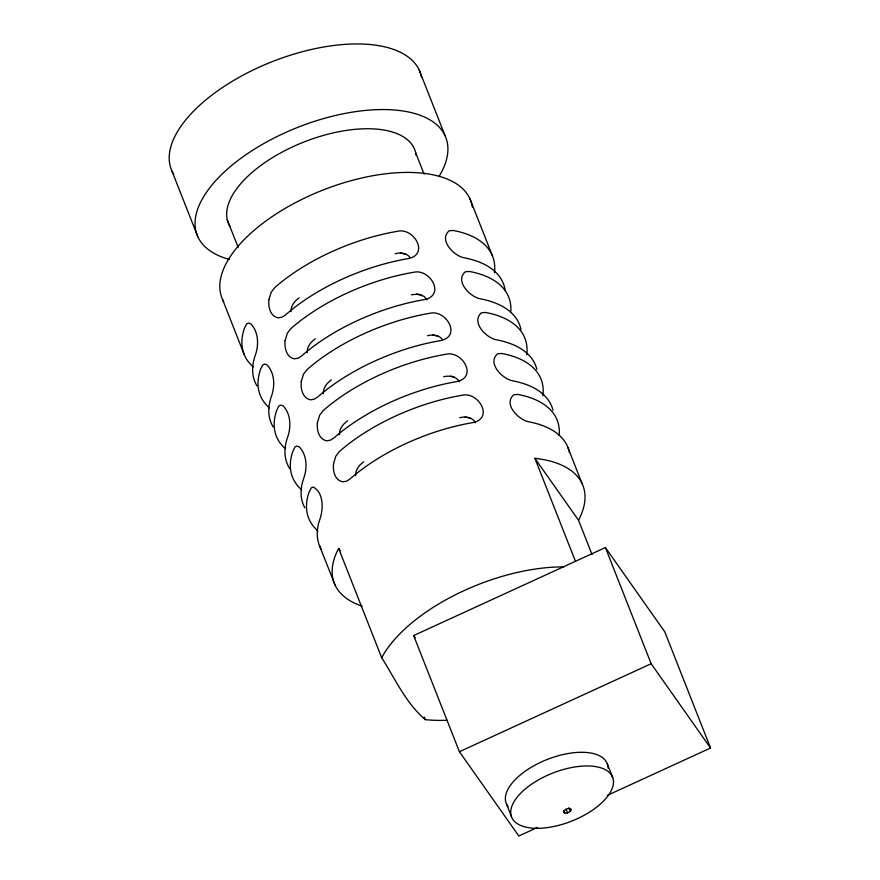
<?xml version="1.0" encoding="UTF-8"?>
<svg xmlns="http://www.w3.org/2000/svg" width="880" height="880" viewBox="0 0 880 880"><rect width="100%" height="100%" fill="white"/><g stroke="black" fill="none" stroke-linecap="round" stroke-linejoin="round"><path stroke-width="1.32" d="M291.049 311.696C290.631 305.932 294.668 300.993 299.123 297.825M307.197 352.693C306.779 346.929 310.816 341.99 315.271 338.822M323.345 393.69C322.927 387.926 326.964 382.987 331.419 379.819M339.493 434.687C339.075 428.923 343.112 423.984 347.567 420.816M355.641 475.673C355.223 469.92 359.26 464.981 363.715 461.802M570.317 811.426L571.428 809.611L570.229 808.489L567.424 808.72L564.652 810.183L563.53 811.998L564.729 813.12L567.545 812.889L570.317 811.426L568.854 807.708M537.482 827.431L518.804 836L459.415 751.718L413.655 635.558L605.396 547.569L664.796 631.862L710.545 748.011L607.211 795.432M459.415 751.718L651.156 663.729L710.545 748.011M395.153 253.726C400.18 252.461 406.197 252.879 409.772 257.081M411.301 294.723L418.638 294.151M427.449 335.72C432.487 334.455 438.493 334.873 442.068 339.064M443.597 376.717C449.097 375.463 456.555 376.101 459.272 381.843M459.745 417.714C465.289 416.196 472.67 417.131 475.42 422.84M400.488 253.077L405.647 254.089M416.636 294.074L424.05 296.329L426.965 299.849M432.784 335.071L437.943 336.083M465.08 417.065L470.239 418.077M419.694 294.459L421.795 295.086M450.934 376.145L454.091 377.08M447.238 720.258A133.573 63.536 -21.5 0 1 425.315 719.631C405.845 703.109 395.175 678.865 381.689 657.734L338.635 548.405L340.186 550.616M575.454 561.308L534.897 458.348L578.523 520.245L592.042 554.565M413.655 635.558L415.239 637.802M319.451 545.6L335.214 585.387M469.909 198.748L492.536 256.091M419.309 70.29L445.148 135.883M605.396 547.569L651.156 663.729M415.69 152.801L424.116 174.174M607.321 763.906L612.711 777.568A54.263 25.806 -21.5 0 1 544.412 827.948A54.263 25.806 -21.5 0 1 529.177 785.906A54.263 25.806 -21.5 0 1 612.711 777.568M566.071 809.16L567.545 812.889M563.75 810.634L564.729 813.12M511.489 816.706L506.11 803.044A54.263 25.806 -21.5 0 1 552.189 757.647A54.263 25.806 -21.5 0 1 608.08 768.229M424.314 717.09L425.315 719.631M227.271 219.791L238.172 247.456M171.985 171.116L197.824 236.709M222.585 299.574L244.09 354.288M567.897 447.403L581.933 483.274M273.086 426.833A133.573 63.536 -21.5 0 1 271.293 396.704C275.11 386.496 274.901 372.988 266.948 364.837L264.638 364.089L262.79 364.859L260.535 369.369A133.573 63.536 -21.5 0 0 269.401 407.891M521.015 329.67A133.573 63.536 -21.5 0 0 480.271 298.804C469.887 296.846 454.476 280.841 465.388 271.744L469.502 271.469A133.573 63.536 -21.5 0 1 510.73 312.499M542.894 395.758A133.573 63.536 -21.5 0 0 501.798 353.463L497.695 353.727C486.772 362.835 502.183 378.84 512.567 380.798A133.573 63.536 -21.5 0 1 553.014 410.311M301.697 489.885A133.573 63.536 -21.5 0 1 292.831 451.363L295.086 446.853L296.934 446.072L299.244 446.831C307.197 454.971 307.406 468.49 303.6 478.687A133.573 63.536 -21.5 0 0 304.799 507.793M526.735 354.772A133.573 63.536 -21.5 0 0 485.65 312.466L481.536 312.73C470.624 321.838 486.035 337.843 496.419 339.801A133.573 63.536 -21.5 0 1 536.866 369.314M285.549 448.888A133.573 63.536 -21.5 0 1 276.683 410.366L278.938 405.856L280.786 405.086L283.096 405.834C291.049 413.974 291.258 427.493 287.441 437.701A133.573 63.536 -21.5 0 0 289.861 468.831M223.707 301.796A133.573 63.536 -21.5 0 1 325.93 188.903A133.573 63.536 -21.5 0 1 472.34 207.097M256.938 385.836A133.573 63.536 -21.5 0 1 255.145 355.707C258.962 345.499 258.753 331.991 250.8 323.84L248.49 323.092L246.631 323.862L244.387 328.372A133.573 63.536 -21.5 0 0 253.242 366.894M505.12 290.037A133.573 63.536 -21.5 0 0 464.123 257.807C453.739 255.849 438.328 239.844 449.24 230.747L453.354 230.483A133.573 63.536 -21.5 0 1 494.439 272.778M534.897 458.348A133.573 63.536 -21.5 0 1 578.523 520.245M362.23 606.166A133.573 63.536 -21.5 0 1 338.635 548.405M321.53 549.813A133.573 63.536 -21.5 0 1 319.748 519.684C323.455 509.388 323.95 493.24 313.434 487.08L311.355 487.74L308.979 492.36A133.573 63.536 -21.5 0 0 317.845 530.871M569.47 452.65A133.573 63.536 -21.5 0 0 528.715 421.795C518.331 419.837 502.92 403.832 513.843 394.724L517.946 394.46A133.573 63.536 -21.5 0 1 559.185 435.479M381.689 657.734A133.573 63.536 -21.5 0 1 563.64 566.896M230.131 226.71A100.177 47.652 -21.5 0 1 305.723 141.306A100.177 47.652 -21.5 0 1 416.13 155.298M229.537 259.446A133.573 63.536 -21.5 0 1 222.266 173.91A133.573 63.536 -21.5 0 1 384.626 109.56A133.573 63.536 -21.5 0 1 439.043 176.396M173.745 174.416A133.573 63.536 -21.5 0 1 272.899 61.38A133.573 63.536 -21.5 0 1 421.542 77.396M508.112 806.608A54.263 25.806 -21.5 0 1 506.638 804.287M268.972 299.519C268.048 306.647 270.061 316.503 278.399 317.856L281.985 317.185L285.505 314.93A133.573 63.536 -21.5 0 1 408.188 258.632C429.825 254.254 413.688 227.216 397.43 231.308A133.573 63.536 -21.5 0 0 274.747 287.606L271.227 292.16L268.972 299.519M285.131 340.516C284.273 347.534 286.363 357.5 294.547 358.853L298.133 358.171L301.653 355.927A133.573 63.536 -21.5 0 1 424.336 299.629C445.973 295.251 429.836 268.213 413.578 272.294A133.573 63.536 -21.5 0 0 290.895 328.592L287.386 333.157L285.131 340.516M301.279 381.513C300.421 388.531 302.511 398.497 310.695 399.85L314.281 399.168L317.812 396.924A133.573 63.536 -21.5 0 1 440.484 340.626C462.121 336.248 445.984 309.21 429.726 313.291A133.573 63.536 -21.5 0 0 307.043 369.589L303.534 374.154L301.279 381.513M317.427 422.51C316.569 429.528 318.659 439.494 326.843 440.847L330.429 440.165L333.96 437.921A133.573 63.536 -21.5 0 1 456.643 381.623C478.269 377.245 462.132 350.207 445.874 354.288A133.573 63.536 -21.5 0 0 323.191 410.586L319.682 415.151L317.427 422.51M333.575 463.507C332.64 470.635 334.653 480.48 342.991 481.844L346.577 481.162L350.108 478.918A133.573 63.536 -21.5 0 1 472.791 422.62C494.417 418.242 478.28 391.193 462.022 395.285A133.573 63.536 -21.5 0 0 339.339 451.583L335.83 456.137L333.575 463.507"/></g></svg>
